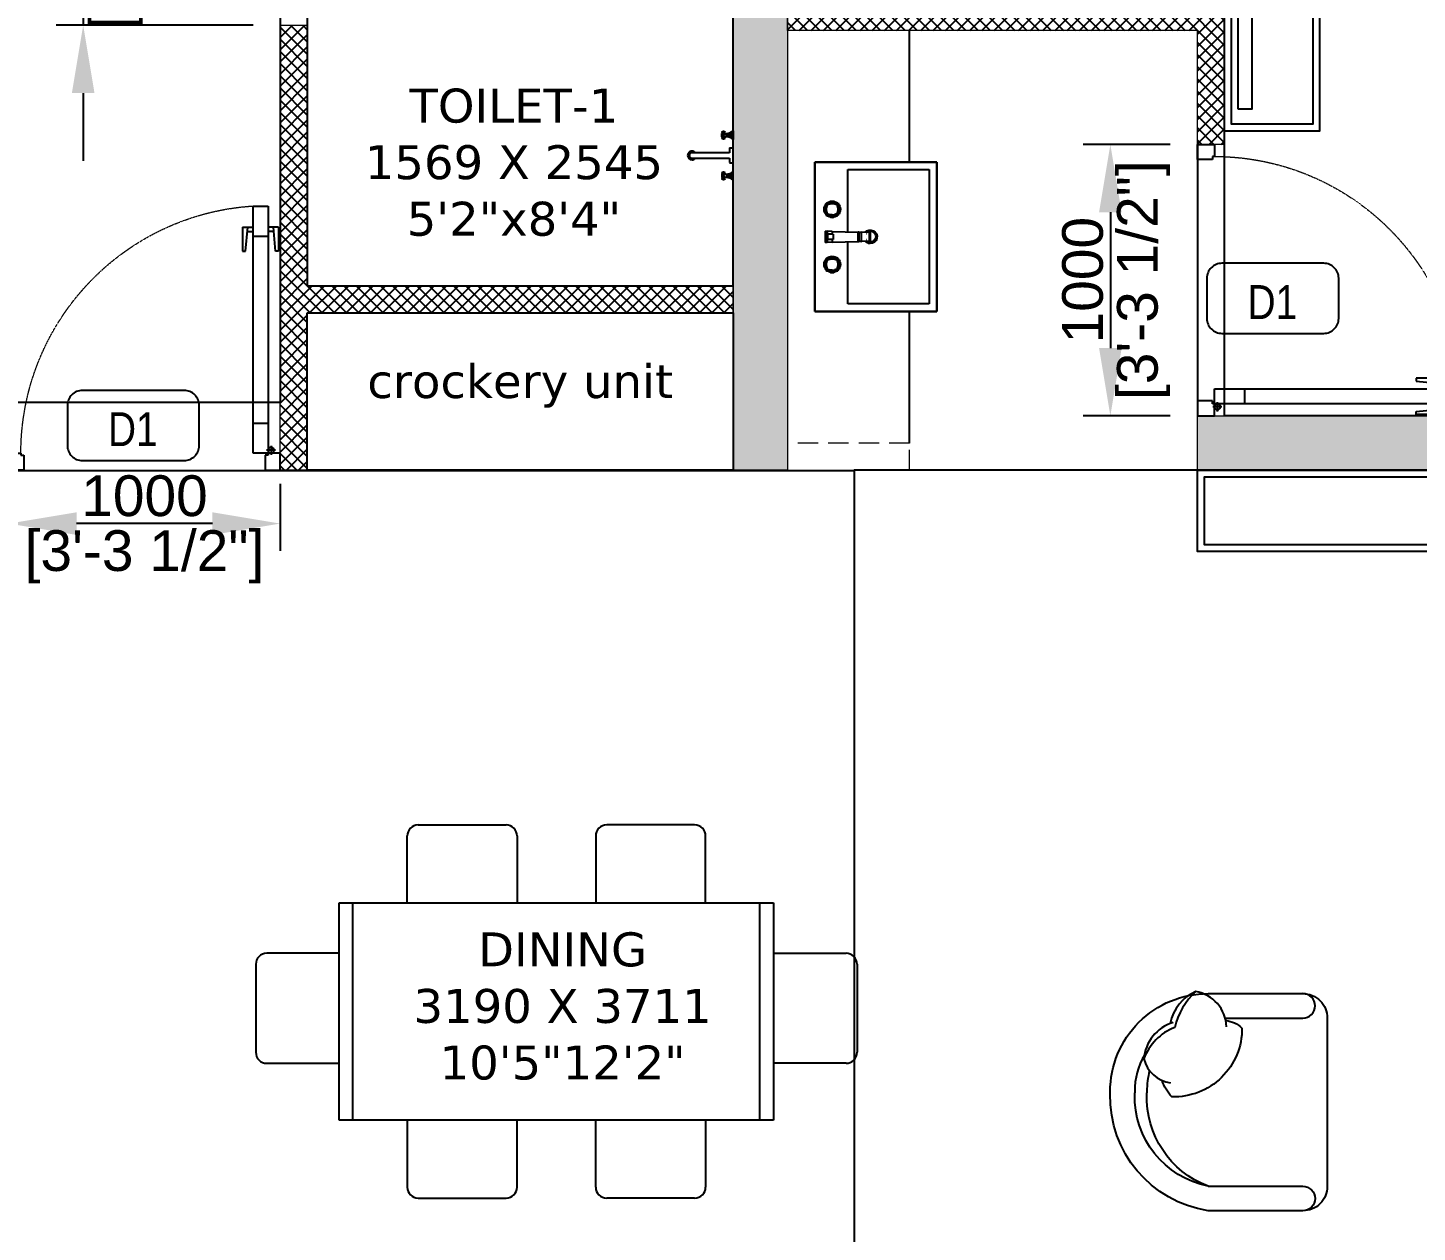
# Model space of a CAD drawing. Header units: millimetres. Extents: x -10395 to 134206, y 1012 to 180803.
# Drawn here: x 103441 to 108561, y 149146 to 153583 of the extents above; entities that cross this region are included whole.
import ezdxf
from ezdxf.enums import TextEntityAlignment as Align

# ---------------------------------------------------------------- set-up
doc = ezdxf.new("R2010")
doc.units = ezdxf.units.MM
doc.linetypes.add('3BHK  WEST_UN-2$0$DASHED', pattern=[0.75, 0.5, -0.25])
doc.linetypes.add('3BHK EAST -UN-4$0$$0$DASHED', pattern=[0.75, 0.5, -0.25])
for name, color, linetype in [('A-1S Sofa', 253, 'Continuous'), ('A-Crockery Unit', 253, 'Continuous'), ('A-Dimensions', 4, 'Continuous'), ('A-Dining Table', 253, 'Continuous'), ('A-Door', 11, 'Continuous'), ('A-Door Line', 8, 'Continuous'), ('A-Fixture', 8, 'Continuous'), ('A-Handwash', 252, 'Continuous'), ('A-Handwash Platform', 253, 'Continuous'), ('A-Hatch', 252, 'Continuous'), ('A-Room Boundary', 44, 'Continuous'), ('A-Shower', 253, 'Continuous'), ('A-Text Main', 44, 'Continuous'), ('A-TV', 253, 'Continuous'), ('A-TV Unit', 252, 'Continuous')]:
    doc.layers.add(name, color=color, linetype=linetype)
doc.layers.add('A-Wall', color=240, linetype='Continuous', lineweight=35)
doc.styles.add('2024-08-29_TOWER-A$0$simplex-0.8', font='simplex.shx', dxfattribs={"width": 0.8})
doc.styles.add('3BHK EAST -UN-4$0$grid_text', font='verdana.ttf')
doc.styles.add('ARIAL', font='ARIALN.TTF')
doc.styles.add('S', font='arial.ttf', dxfattribs={"height": 150})
doc.dimstyles.new('DIMSMALL', dxfattribs={"dimtxt": 150, "dimasz": 250, "dimexe": 100, "dimexo": 100, "dimgap": 25, "dimtad": 1, "dimdec": 0, "dimtxsty": 'S', "dimcen": 0, "dimdle": 100, "dimclrd": 8, "dimclre": 8, "dimclrt": 256, "dimazin": 3, "dimtfac": 1, "dimtdec": 0, "dimtix": 1, "dimtmove": 0, "dimatfit": 3, "dimldrblk": '12_DatumFilled', "dimlwd": -1, "dimlwe": -1, "dimarcsym": 1})

# ---------------------------------------------------------------- blocks, each defined once
blk = doc.blocks.new('*D281')
at = {"layer": 'A-Dimensions', "color": 8, "transparency": 16777216}
for p, q in [((103370.8, 151902.3), (103370.8, 151656.3)), ((104370.8, 151902.3), (104370.8, 151656.3)), ((104120.8, 151756.3), (103620.8, 151756.3))]:
    blk.add_line(p, q, dxfattribs=at)
for points in [[(103620.8, 151797.9), (103620.8, 151714.6), (103370.8, 151756.3)], [(104120.8, 151797.9), (104120.8, 151714.6), (104370.8, 151756.3)]]:
    blk.add_solid(points, dxfattribs=at)
at = {"layer": 'Defpoints', "color": 0, "transparency": 16777216}
for p in [(103370.8, 152002.3), (104370.8, 152002.3), (103370.8, 151756.3)]:
    blk.add_point(p, dxfattribs=at)
at = {"layer": 'A-Dimensions', "lineweight": 30, "transparency": 16777216, "char_height": 150, "attachment_point": 5, "style": 'S'}
for s, insert in [('\\A1;1000', (103870.8, 151857.9)), ('\\A1;[3\'-3 1/2"]', (103870.8, 151634.2))]:
    blk.add_mtext(s, dxfattribs=dict(at, insert=insert))
blk = doc.blocks.new('12_DatumFilled')
at = {"color": 8, "linetype": 'ByBlock'}
blk.add_solid([(0, 0.577), (-1, 0), (0, -0.577)], dxfattribs=at)
blk = doc.blocks.new('*D282')
at = {"layer": 'A-Dimensions', "color": 8, "transparency": 16777216}
for p, q in [((107650.8, 153153), (107329.9, 153153)), ((107429.9, 152903), (107429.9, 152403)), ((107650.8, 152153), (107329.9, 152153))]:
    blk.add_line(p, q, dxfattribs=at)
for points in [[(107388.2, 152903), (107471.5, 152903), (107429.9, 153153)], [(107388.2, 152403), (107471.5, 152403), (107429.9, 152153)]]:
    blk.add_solid(points, dxfattribs=at)
at = {"layer": 'Defpoints', "color": 0, "transparency": 16777216}
for p in [(107750.8, 153153), (107429.9, 152153), (107750.8, 152153)]:
    blk.add_point(p, dxfattribs=at)
at = {"layer": 'A-Dimensions', "lineweight": 30, "transparency": 16777216, "char_height": 150, "attachment_point": 5, "rotation": 90, "style": 'S'}
for s, insert in [('\\A1;[3\'-3 1/2"]', (107552, 152653)), ('\\A1;1000', (107328.3, 152653))]:
    blk.add_mtext(s, dxfattribs=dict(at, insert=insert))
blk = doc.blocks.new('*D283')
at = {"layer": 'A-Dimensions', "color": 8, "transparency": 16777216}
for p, q in [((103644.9, 154692.3), (103644.9, 154942.3)), ((104270.8, 154442.3), (103544.9, 154442.3)), ((103644.9, 154442.3), (103644.9, 153592.3)), ((104270.8, 153592.3), (103544.9, 153592.3)), ((103644.9, 153342.3), (103644.9, 153092.3))]:
    blk.add_line(p, q, dxfattribs=at)
for points in [[(103603.2, 154692.3), (103686.5, 154692.3), (103644.9, 154442.3)], [(103603.2, 153342.3), (103686.5, 153342.3), (103644.9, 153592.3)]]:
    blk.add_solid(points, dxfattribs=at)
at = {"layer": 'Defpoints', "color": 0, "transparency": 16777216}
for p in [(104370.8, 154442.3), (103644.9, 153592.3), (104370.8, 153592.3)]:
    blk.add_point(p, dxfattribs=at)
at = {"layer": 'A-Dimensions', "lineweight": 30, "transparency": 16777216, "char_height": 150, "attachment_point": 5, "rotation": 90, "style": 'S'}
for s, insert in [('\\A1;[2\'-9 1/2"]', (103767, 154017.3)), ('\\A1;850', (103543.3, 154017.3))]:
    blk.add_mtext(s, dxfattribs=dict(at, insert=insert))
blk = doc.blocks.new('A$Ccfbdbe87')
at = {"layer": 'A-Door'}
for p, q in [((99.9, 973.1), (44.4, 973.1)), ((44.4, 973.1), (44.4, 62.5)), ((99.9, 62.5), (99.9, 973.1)), ((5.6, 895.4), (44.4, 895.4)), ((5.6, 895.4), (5.6, 806.5)), ((16.7, 806.5), (24.9, 895.4)), ((23.3, 878.7), (44.4, 878.7)), ((138.8, 895.4), (99.9, 895.4)), ((121, 878.7), (99.9, 878.7)), ((127.7, 806.5), (119.5, 895.4)), ((138.8, 895.4), (138.8, 806.5)), ((99.9, 862), (44.4, 862)), ((5.6, 806.5), (16.7, 806.5)), ((138.8, 806.5), (127.7, 806.5)), ((99.9, 173.5), (44.4, 173.5)), ((0, 0), (0, 62.5)), ((0, 62.5), (44.4, 62.5)), ((16.7, 73.6), (50, 73.6)), ((33.3, 90.2), (33.3, 56.9)), ((44.4, 62.5), (99.9, 62.5)), ((44.4, 62.5), (44.4, 55.5)), ((44.4, 55.5), (55.5, 55.5)), ((55.5, 55.5), (55.5, 0)), ((99.9, 62.5), (99.9, 62.5)), ((944.5, 55.5), (944.5, 0)), ((955.6, 55.5), (944.5, 55.5)), ((1000, 62.5), (955.6, 62.5)), ((955.6, 62.5), (955.6, 55.5)), ((1000, 0), (1000, 62.5)), ((55.5, 0), (0, 0)), ((944.5, 0), (1000, 0))]:
    blk.add_line(p, q, dxfattribs=at)
blk.add_circle((33.3, 73.6), 11.1, dxfattribs=at)
at = {"layer": 'A-Door', "linetype": '3BHK  WEST_UN-2$0$DASHED', "lineweight": 0}
blk.add_arc((41.8, 61.2), 913.8, 0.0822, 86.3506, dxfattribs=at)
blk = doc.blocks.new('A$Cf00fcc3f')
at = {"layer": 'A-Fixture'}
for p, q in [((0, 0), (0, -450)), ((550, 0), (0, 0)), ((0, -450), (0, 0)), ((0, 0), (550, 0)), ((550, -450), (550, 0)), ((550, 0), (550, -450)), ((148.7, -47.8), (145.9, -53)), ((147.8, -54.3), (150.8, -44.3)), ((150.3, -45.9), (148.7, -47.8)), ((150.3, -55.2), (152.9, -46.2)), ((151.6, -42.4), (150.8, -44.3)), ((150.8, -44.3), (152.9, -46.2)), ((151.6, -42.4), (153.6, -41.5)), ((153.7, -44.5), (151.6, -42.4)), ((155.2, -46), (152.5, -55)), ((155.2, -46), (152.5, -55)), ((153.7, -44.5), (152.9, -46.2)), ((153.6, -41.5), (163.5, -38.6)), ((155.5, -43.7), (153.6, -41.5)), ((155.5, -43.7), (153.7, -44.5)), ((156.4, -47.2), (154.1, -55.3)), ((157.1, -39.5), (155.1, -41.1)), ((164.2, -43.3), (155.2, -46)), ((155.5, -43.7), (164.5, -41)), ((164.5, -44.9), (156.4, -47.2)), ((162.3, -36.7), (157.1, -39.5)), ((167.9, -35), (162.3, -36.7)), ((163.5, -38.6), (173.8, -37.6)), ((163.5, -38.6), (164.5, -41)), ((173.8, -42.3), (164.2, -43.3)), ((173.8, -42.3), (164.2, -43.3)), ((164.5, -41), (173.8, -40.1)), ((173.8, -43.9), (164.5, -44.9)), ((173.8, -34.4), (167.9, -35)), ((179.7, -35), (173.8, -34.4)), ((179.7, -35), (173.8, -34.4)), ((173.8, -37.6), (184.1, -38.6)), ((173.8, -37.6), (173.8, -40.1)), ((173.8, -40.1), (183.2, -41)), ((183.4, -43.3), (173.8, -42.3)), ((183.1, -44.9), (173.8, -43.9)), ((185.4, -36.7), (179.7, -35)), ((185.4, -36.7), (179.7, -35)), ((191.2, -47.2), (183.1, -44.9)), ((184.1, -38.6), (183.2, -41)), ((183.2, -41), (192.2, -43.7)), ((183.4, -43.3), (192.4, -46)), ((192.4, -46), (183.4, -43.3)), ((184.1, -38.6), (194.1, -41.5)), ((190.6, -39.5), (185.4, -36.7)), ((190.6, -39.5), (185.4, -36.7)), ((192.5, -41.1), (190.6, -39.5)), ((192.5, -41.1), (190.6, -39.5)), ((191.2, -47.2), (193.5, -55.3)), ((192.2, -43.7), (194.1, -41.5)), ((192.2, -43.7), (193.9, -44.5)), ((192.4, -46), (195.1, -55)), ((193.9, -44.5), (196, -42.4)), ((193.9, -44.5), (194.7, -46.2)), ((194.1, -41.5), (196, -42.4)), ((196.9, -44.3), (194.7, -46.2)), ((194.7, -46.2), (197.4, -55.2)), ((196, -42.4), (196.9, -44.3)), ((196.9, -44.3), (199.8, -54.3)), ((198.9, -47.8), (197.3, -45.9)), ((198.9, -47.8), (197.3, -45.9)), ((201.7, -53), (198.9, -47.8)), ((201.7, -53), (198.9, -47.8)), ((254.8, -39.2), (296, -39.2)), ((254.8, -39.2), (255, -45.5)), ((255.5, -64.6), (255, -45.5)), ((255, -45.5), (295.9, -45.5)), ((265.1, -68.5), (265.1, -47.9)), ((285.7, -47.9), (265.1, -47.9)), ((285.7, -68.5), (285.7, -47.9)), ((295.3, -64.6), (295.9, -45.5)), ((295.9, -45.5), (296, -39.2)), ((351.9, -47.8), (349.1, -53)), ((351, -54.3), (354, -44.3)), ((353.5, -45.9), (351.9, -47.8)), ((353.5, -55.2), (356.1, -46.2)), ((354.8, -42.4), (354, -44.3)), ((354, -44.3), (356.1, -46.2)), ((354.8, -42.4), (356.8, -41.5)), ((356.9, -44.5), (354.8, -42.4)), ((358.4, -46), (355.7, -55)), ((358.4, -46), (355.7, -55)), ((356.9, -44.5), (356.1, -46.2)), ((356.8, -41.5), (366.7, -38.6)), ((358.7, -43.7), (356.8, -41.5)), ((358.7, -43.7), (356.9, -44.5)), ((359.6, -47.2), (357.3, -55.3)), ((360.3, -39.5), (358.3, -41.1)), ((367.4, -43.3), (358.4, -46)), ((358.7, -43.7), (367.7, -41)), ((367.7, -44.9), (359.6, -47.2)), ((365.5, -36.7), (360.3, -39.5)), ((371.1, -35), (365.5, -36.7)), ((366.7, -38.6), (377, -37.6)), ((366.7, -38.6), (367.7, -41)), ((377, -42.3), (367.4, -43.3)), ((377, -42.3), (367.4, -43.3)), ((367.7, -41), (377, -40.1)), ((377, -43.9), (367.7, -44.9)), ((377, -34.4), (371.1, -35)), ((382.9, -35), (377, -34.4)), ((382.9, -35), (377, -34.4)), ((377, -37.6), (387.3, -38.6)), ((377, -37.6), (377, -40.1)), ((377, -40.1), (386.4, -41)), ((386.6, -43.3), (377, -42.3)), ((386.3, -44.9), (377, -43.9)), ((388.6, -36.7), (382.9, -35)), ((388.6, -36.7), (382.9, -35)), ((394.4, -47.2), (386.3, -44.9)), ((387.3, -38.6), (386.4, -41)), ((386.4, -41), (395.4, -43.7)), ((386.6, -43.3), (395.6, -46)), ((395.6, -46), (386.6, -43.3)), ((387.3, -38.6), (397.3, -41.5)), ((393.8, -39.5), (388.6, -36.7)), ((393.8, -39.5), (388.6, -36.7)), ((395.7, -41.1), (393.8, -39.5)), ((395.7, -41.1), (393.8, -39.5)), ((394.4, -47.2), (396.7, -55.3)), ((395.4, -43.7), (397.3, -41.5)), ((395.4, -43.7), (397.1, -44.5)), ((395.6, -46), (398.3, -55)), ((397.1, -44.5), (399.2, -42.4)), ((397.1, -44.5), (397.9, -46.2)), ((397.3, -41.5), (399.2, -42.4)), ((400.1, -44.3), (397.9, -46.2)), ((397.9, -46.2), (400.6, -55.2)), ((399.2, -42.4), (400.1, -44.3)), ((400.1, -44.3), (403, -54.3)), ((402.1, -47.8), (400.5, -45.9)), ((402.1, -47.8), (400.5, -45.9)), ((404.9, -53), (402.1, -47.8)), ((404.9, -53), (402.1, -47.8)), ((144.2, -58.7), (143.6, -64.6)), ((143.6, -64.6), (144.2, -70.5)), ((143.6, -64.6), (144.2, -70.5)), ((145.9, -53), (144.2, -58.7)), ((144.2, -70.5), (145.9, -76.1)), ((144.2, -70.5), (145.9, -76.1)), ((145.9, -76.1), (148.7, -81.3)), ((145.9, -76.1), (148.7, -81.3)), ((146.8, -64.6), (147.8, -54.3)), ((147.8, -74.9), (146.8, -64.6)), ((149.4, -64.6), (146.8, -64.6)), ((147.8, -54.3), (150.3, -55.2)), ((147.8, -74.9), (150.3, -73.9)), ((150.8, -84.8), (147.8, -74.9)), ((148.7, -81.3), (150.3, -83.2)), ((148.7, -81.3), (150.3, -83.2)), ((149.4, -64.6), (150.3, -55.2)), ((150.3, -73.9), (149.4, -64.6)), ((152.9, -82.9), (150.3, -73.9)), ((150.8, -84.8), (152.9, -82.9)), ((151.6, -86.8), (150.8, -84.8)), ((152.5, -55), (151.6, -64.6)), ((151.6, -64.6), (152.5, -74.2)), ((151.6, -64.6), (152.5, -74.2)), ((151.6, -86.8), (153.7, -84.7)), ((151.6, -86.8), (153.6, -87.6)), ((152.5, -74.2), (155.2, -83.2)), ((152.5, -74.2), (155.2, -83.2)), ((152.9, -82.9), (153.7, -84.7)), ((154.1, -55.3), (153.2, -64.6)), ((153.2, -64.6), (154.1, -73.9)), ((155.5, -85.5), (153.6, -87.6)), ((163.5, -90.6), (153.6, -87.6)), ((153.7, -84.7), (155.5, -85.5)), ((154.1, -73.9), (156.4, -81.9)), ((155.1, -88.1), (157.1, -89.7)), ((155.1, -88.1), (157.1, -89.7)), ((155.2, -83.2), (164.2, -85.9)), ((155.2, -83.2), (164.2, -85.9)), ((164.5, -88.1), (155.5, -85.5)), ((156.4, -81.9), (164.5, -84.3)), ((157.1, -89.7), (162.3, -92.4)), ((157.1, -89.7), (162.3, -92.4)), ((162.3, -92.4), (167.9, -94.2)), ((162.3, -92.4), (167.9, -94.2)), ((163.5, -90.6), (164.5, -88.1)), ((173.8, -91.6), (163.5, -90.6)), ((164.2, -85.9), (173.8, -86.8)), ((164.2, -85.9), (173.8, -86.8)), ((164.5, -84.3), (173.8, -85.2)), ((173.8, -89), (164.5, -88.1)), ((167.9, -94.2), (173.8, -94.7)), ((167.9, -94.2), (173.8, -94.7)), ((173.8, -85.2), (183.1, -84.3)), ((173.8, -86.8), (183.4, -85.9)), ((173.8, -86.8), (183.4, -85.9)), ((183.2, -88.1), (173.8, -89)), ((173.8, -91.6), (173.8, -89)), ((184.1, -90.6), (173.8, -91.6)), ((173.8, -94.7), (179.7, -94.2)), ((173.8, -94.7), (179.7, -94.2)), ((179.7, -94.2), (185.4, -92.4)), ((179.7, -94.2), (185.4, -92.4)), ((183.1, -84.3), (191.2, -81.9)), ((192.2, -85.5), (183.2, -88.1)), ((184.1, -90.6), (183.2, -88.1)), ((183.4, -85.9), (192.4, -83.2)), ((183.4, -85.9), (192.4, -83.2)), ((194.1, -87.6), (184.1, -90.6)), ((185.4, -92.4), (190.6, -89.7)), ((185.4, -92.4), (190.6, -89.7)), ((190.6, -89.7), (192.5, -88.1)), ((190.6, -89.7), (192.5, -88.1)), ((191.2, -81.9), (193.5, -73.9)), ((192.2, -85.5), (193.9, -84.7)), ((192.2, -85.5), (194.1, -87.6)), ((192.4, -83.2), (195.1, -74.2)), ((192.4, -83.2), (195.1, -74.2)), ((194.4, -64.6), (193.5, -55.3)), ((194.4, -64.6), (193.5, -73.9)), ((193.9, -84.7), (194.7, -82.9)), ((193.9, -84.7), (196, -86.8)), ((196, -86.8), (194.1, -87.6)), ((197.4, -73.9), (194.7, -82.9)), ((196.9, -84.8), (194.7, -82.9)), ((195.1, -55), (196, -64.6)), ((196, -64.6), (195.1, -74.2)), ((196, -86.8), (196.9, -84.8)), ((199.8, -74.9), (196.9, -84.8)), ((197.3, -83.2), (198.9, -81.3)), ((197.3, -83.2), (198.9, -81.3)), ((199.8, -54.3), (197.4, -55.2)), ((197.4, -55.2), (198.3, -64.6)), ((198.3, -64.6), (197.4, -73.9)), ((199.8, -74.9), (197.4, -73.9)), ((198.3, -64.6), (200.8, -64.6)), ((198.9, -81.3), (201.7, -76.1)), ((198.9, -81.3), (201.7, -76.1)), ((199.8, -54.3), (200.8, -64.6)), ((200.8, -64.6), (199.8, -74.9)), ((203.4, -58.7), (201.7, -53)), ((203.4, -58.7), (201.7, -53)), ((201.7, -76.1), (203.4, -70.5)), ((201.7, -76.1), (203.4, -70.5)), ((203.4, -58.7), (204, -64.6)), ((204, -64.6), (203.4, -58.7)), ((204, -64.6), (203.4, -70.5)), ((204, -64.6), (203.4, -70.5)), ((255.5, -64.6), (258.3, -160.2)), ((255.5, -64.6), (265.1, -64.6)), ((265.1, -68.5), (285.7, -68.5)), ((285.7, -64.6), (295.3, -64.6)), ((295.3, -64.6), (292.6, -160.2)), ((347.4, -58.7), (346.8, -64.6)), ((346.8, -64.6), (347.4, -70.5)), ((346.8, -64.6), (347.4, -70.5)), ((349.1, -53), (347.4, -58.7)), ((347.4, -70.5), (349.1, -76.1)), ((347.4, -70.5), (349.1, -76.1)), ((349.1, -76.1), (351.9, -81.3)), ((349.1, -76.1), (351.9, -81.3)), ((350, -64.6), (351, -54.3)), ((351, -74.9), (350, -64.6)), ((352.6, -64.6), (350, -64.6)), ((351, -54.3), (353.5, -55.2)), ((351, -74.9), (353.5, -73.9)), ((354, -84.8), (351, -74.9)), ((351.9, -81.3), (353.5, -83.2)), ((351.9, -81.3), (353.5, -83.2)), ((352.6, -64.6), (353.5, -55.2)), ((353.5, -73.9), (352.6, -64.6)), ((356.1, -82.9), (353.5, -73.9)), ((354, -84.8), (356.1, -82.9)), ((354.8, -86.8), (354, -84.8)), ((355.7, -55), (354.8, -64.6)), ((354.8, -64.6), (355.7, -74.2)), ((354.8, -64.6), (355.7, -74.2)), ((354.8, -86.8), (356.9, -84.7)), ((354.8, -86.8), (356.8, -87.6)), ((355.7, -74.2), (358.4, -83.2)), ((355.7, -74.2), (358.4, -83.2)), ((356.1, -82.9), (356.9, -84.7)), ((357.3, -55.3), (356.4, -64.6)), ((356.4, -64.6), (357.3, -73.9)), ((358.7, -85.5), (356.8, -87.6)), ((366.7, -90.6), (356.8, -87.6)), ((356.9, -84.7), (358.7, -85.5)), ((357.3, -73.9), (359.6, -81.9)), ((358.3, -88.1), (360.3, -89.7)), ((358.3, -88.1), (360.3, -89.7)), ((358.4, -83.2), (367.4, -85.9)), ((358.4, -83.2), (367.4, -85.9)), ((367.7, -88.1), (358.7, -85.5)), ((359.6, -81.9), (367.7, -84.3)), ((360.3, -89.7), (365.5, -92.4)), ((360.3, -89.7), (365.5, -92.4)), ((365.5, -92.4), (371.1, -94.2)), ((365.5, -92.4), (371.1, -94.2)), ((366.7, -90.6), (367.7, -88.1)), ((377, -91.6), (366.7, -90.6)), ((367.4, -85.9), (377, -86.8)), ((367.4, -85.9), (377, -86.8)), ((367.7, -84.3), (377, -85.2)), ((377, -89), (367.7, -88.1)), ((371.1, -94.2), (377, -94.7)), ((371.1, -94.2), (377, -94.7)), ((377, -85.2), (386.3, -84.3)), ((377, -86.8), (386.6, -85.9)), ((377, -86.8), (386.6, -85.9)), ((386.4, -88.1), (377, -89)), ((377, -91.6), (377, -89)), ((387.3, -90.6), (377, -91.6)), ((377, -94.7), (382.9, -94.2)), ((377, -94.7), (382.9, -94.2)), ((382.9, -94.2), (388.6, -92.4)), ((382.9, -94.2), (388.6, -92.4)), ((386.3, -84.3), (394.4, -81.9)), ((395.4, -85.5), (386.4, -88.1)), ((387.3, -90.6), (386.4, -88.1)), ((386.6, -85.9), (395.6, -83.2)), ((386.6, -85.9), (395.6, -83.2)), ((397.3, -87.6), (387.3, -90.6)), ((388.6, -92.4), (393.8, -89.7)), ((388.6, -92.4), (393.8, -89.7)), ((393.8, -89.7), (395.7, -88.1)), ((393.8, -89.7), (395.7, -88.1)), ((394.4, -81.9), (396.7, -73.9)), ((395.4, -85.5), (397.1, -84.7)), ((395.4, -85.5), (397.3, -87.6)), ((395.6, -83.2), (398.3, -74.2)), ((395.6, -83.2), (398.3, -74.2)), ((397.6, -64.6), (396.7, -55.3)), ((397.6, -64.6), (396.7, -73.9)), ((397.1, -84.7), (397.9, -82.9)), ((397.1, -84.7), (399.2, -86.8)), ((399.2, -86.8), (397.3, -87.6)), ((400.6, -73.9), (397.9, -82.9)), ((400.1, -84.8), (397.9, -82.9)), ((398.3, -55), (399.2, -64.6)), ((399.2, -64.6), (398.3, -74.2)), ((399.2, -86.8), (400.1, -84.8)), ((403, -74.9), (400.1, -84.8)), ((400.5, -83.2), (402.1, -81.3)), ((400.5, -83.2), (402.1, -81.3)), ((403, -54.3), (400.6, -55.2)), ((400.6, -55.2), (401.5, -64.6)), ((401.5, -64.6), (400.6, -73.9)), ((403, -74.9), (400.6, -73.9)), ((401.5, -64.6), (404, -64.6)), ((402.1, -81.3), (404.9, -76.1)), ((402.1, -81.3), (404.9, -76.1)), ((403, -54.3), (404, -64.6)), ((404, -64.6), (403, -74.9)), ((406.6, -58.7), (404.9, -53)), ((406.6, -58.7), (404.9, -53)), ((404.9, -76.1), (406.6, -70.5)), ((404.9, -76.1), (406.6, -70.5)), ((406.6, -58.7), (407.2, -64.6)), ((406.6, -58.7), (407.2, -64.6)), ((407.2, -64.6), (406.6, -70.5)), ((407.2, -64.6), (406.6, -70.5)), ((257.2, -122), (27.5, -122)), ((27.5, -122), (27.5, -422)), ((522.5, -122), (293.7, -122)), ((522.5, -422), (522.5, -122)), ((258.3, -162.3), (258.3, -160.2)), ((292.6, -160.2), (258.3, -160.2)), ((258.3, -162.3), (258.6, -171.8)), ((258.3, -162.3), (292.5, -162.3)), ((258.6, -171.8), (258.6, -172.7)), ((258.6, -171.8), (292.2, -171.8)), ((259.4, -201.1), (258.6, -172.7)), ((292.2, -172.7), (258.6, -172.7)), ((259.4, -201.1), (259.5, -204.3)), ((259.4, -201.1), (291.4, -201.1)), ((259.5, -204.3), (291.3, -204.3)), ((264.3, -192.3), (264.3, -190.8)), ((286.5, -192.3), (286.5, -190.8)), ((291.3, -204.3), (291.4, -201.1)), ((291.4, -201.1), (292.2, -172.7)), ((292.2, -171.8), (292.5, -162.3)), ((292.2, -171.8), (292.2, -172.7)), ((292.6, -160.2), (292.5, -162.3)), ((0, -450), (550, -450)), ((550, -450), (0, -450)), ((27.5, -422), (522.5, -422))]:
    blk.add_line(p, q, dxfattribs=at)
for radius, start, end in [(25, 130.6704, 0), (20, 145.6811, 0), (25, 0, 45), (20, 0, 24.0891)]:
    blk.add_arc((275, -205), radius, start, end, dxfattribs=at)
blk = doc.blocks.new('A$Cfbc7273c')
at = {"layer": 'A-Shower'}
for p, q in [((-41.9, 68.8), (-41.9, 81.3)), ((-41.9, 81.3), (-27.4, 81.2)), ((-27.4, 68.8), (-41.9, 68.8)), ((-23.6, 68.6), (-23.6, 81.3)), ((-22.2, 81.5), (-22.2, 68.5)), ((-20.4, 68.3), (-20.4, 81.7)), ((-18, 82.2), (-18, 67.8)), ((-15.8, 67.3), (-15.8, 82.7)), ((-13.3, 66.5), (-13.3, 83.5)), ((-9.9, 65.2), (-9.9, 84.7)), ((-5.4, 63), (-5.4, 87)), ((0, 90.6), (0, 59.4)), ((0, -90.6), (0, 90.6)), ((-13.5, 10), (-152, 10)), ((-13.5, 26), (-13.5, 10)), ((0, 27), (-12.5, 27)), ((0, -27), (0, 27)), ((-152, -10), (-13.5, -10)), ((-13.5, -10), (-13.5, -26)), ((-12.5, -27), (0, -27)), ((-41.9, -68.8), (-41.9, -81.3)), ((-27.4, -68.8), (-41.9, -68.8)), ((-41.9, -81.3), (-27.4, -81.2)), ((-23.6, -68.6), (-23.6, -81.3)), ((-22.2, -81.5), (-22.2, -68.5)), ((-20.4, -68.3), (-20.4, -81.7)), ((-18, -82.2), (-18, -67.8)), ((-15.8, -67.3), (-15.8, -82.7)), ((-13.3, -66.5), (-13.3, -83.5)), ((-9.9, -65.2), (-9.9, -84.7)), ((-5.4, -63), (-5.4, -87)), ((0, -90.6), (0, -59.4))]:
    blk.add_line(p, q, dxfattribs=at)
for centre, radius in [((-36, 85.7), 4.41), ((-36, 64.3), 4.41), ((-36, 74.8), 3.69), ((-36, -64.3), 4.41), ((-36, -85.7), 4.41), ((-36, -74.8), 3.69)]:
    blk.add_circle(centre, radius, dxfattribs=at)
for centre, radius, start, end in [((-27.2, 125.4), 44.2, 269.7849, 308.0362), ((-27.4, 24.1), 44.7, 52.1791, 90), ((-152, 0), 16, 90, 180.0001), ((-152, 0), 16, 180.0001, 270), ((-152, 0), 10, 90, 270), ((-152, 0), 16, 38.6822, 90), ((-12.5, 26), 0.999, 89.9998, 180.1995), ((-152, 0), 16, 270, 321.3178), ((-12.5, -26), 1, 180, 269.8008), ((-27.4, -24.1), 44.7, 270, 307.8209), ((-27.2, -125.4), 44.2, 51.9638, 90.2151)]:
    blk.add_arc(centre, radius, start, end, dxfattribs=at)
blk = doc.blocks.new('3BHK  WEST_UN-3$0$A$Ce69b8bcf')
at = {"layer": 'A-1S Sofa'}
for points in [[(800.1, 434.8), (800.1, 90.2, -0.414214), (709.9, 0), (360.8, 0, -0.376272), (0.1, 430.3), (0.1, 434.8), (0.1, 439.3, -0.414214), (360.8, 800), (709.9, 800, -0.414214), (800.1, 709.8), (800.1, 434.8)], [(315.3, 807.4, 0.14773), (237.8, 675.6, 0.213343), (124.1, 559.4, 0.178662)], [(428.9, 678.2, 0.356772), (315.3, 807.4, 0.249542), (221.6, 690.3, -9.61688)], [(424, 709.8), (709.9, 709.8, 0.414214), (755, 754.9), (755, 754.9, 0.414214), (709.9, 800)], [(231.6, 693.8, 0.306663), (124.1, 559.4, 0.30633), (222.3, 471.5, -0.872847)], [(426.1, 700.9, -0.165541), (485.7, 673, -0.425989), (227.4, 419.8, -0.121523), (191.8, 479.9, 7.115464)], [(125.9, 573.6, 0.130591), (90.3, 439.3), (90.3, 434.8)], [(145.1, 516.2, 0.072384), (135.4, 439.3), (135.4, 434.8)], [(360.8, 90.2, -0.364589), (90.3, 430.3), (90.3, 434.8)], [(360.8, 90.2, -0.321599), (135.4, 430.3), (135.4, 434.8)], [(360.8, 90.2), (709.9, 90.2, -0.414214), (755, 45.1), (755, 45.1, -0.414214), (709.9, 0)]]:
    blk.add_lwpolyline(points, format="xyb", dxfattribs=at)
blk = doc.blocks.new('3.5BHK EAST-UN-5$0$2024-08-29_TOWER-A$0$TV FG')
at = {"layer": 'A-TV'}
blk.add_lwpolyline([(-635, -25), (635, -25), (635, -75), (-635, -75)], close=True, dxfattribs=at)
blk = doc.blocks.new('2024-08-29_TOWER-A$0$WNTG')
at = {"layer": 'A-Text Main'}
blk.add_lwpolyline([(-187.8, 246.2), (187.8, 246.2, -0.414214), (242.8, 191.2), (242.8, 43.3, -0.414214), (187.8, -11.7), (-187.8, -11.7, -0.414214), (-242.8, 43.3), (-242.8, 191.2, -0.414214)], format="xyb", close=True, dxfattribs=at)
at = {"layer": 'A-Text Main', "style": '2024-08-29_TOWER-A$0$simplex-0.8', "width": 0.8}
blk.add_attdef('WNTG', text='', height=150, dxfattribs=at).set_placement((-1.6, 43), align=Align.CENTER)
blk = doc.blocks.new('A$C81f2a20b')
at = {"layer": 'A-Dining Table', "linetype": 'Continuous'}
for p, q in [((290.6, 1087.3), (614.6, 1087.3)), ((1309.4, 1087.3), (985.4, 1087.3)), ((250.1, 800), (250.1, 1046.8)), ((655.1, 1046.8), (655.1, 800)), ((944.9, 1046.8), (944.9, 800)), ((1349.9, 800), (1349.9, 1046.8)), ((0, 0), (0, 800)), ((0, 800), (1600, 800)), ((50, 0), (50, 800)), ((1550, 0), (1550, 800)), ((1600, 800), (1600, 0)), ((0, 614.7), (-267.2, 614.7)), ((1600, 614.7), (1867.2, 614.7)), ((-307.7, 574.2), (-307.7, 250.2)), ((1907.7, 574.2), (1907.7, 250.2)), ((-267.2, 209.7), (0, 209.7)), ((1867.2, 209.7), (1600, 209.7)), ((1600, 0), (0, 0)), ((250.1, 0), (250.1, -246.8)), ((655.1, -246.8), (655.1, 0)), ((944.9, -246.8), (944.9, 0)), ((1349.9, 0), (1349.9, -246.8)), ((290.6, -287.3), (614.6, -287.3)), ((1309.4, -287.3), (985.4, -287.3))]:
    blk.add_line(p, q, dxfattribs=at)
for centre, start, end in [((290.6, 1046.8), 90, 180), ((614.6, 1046.8), 0, 90), ((985.4, 1046.8), 90, 180), ((1309.4, 1046.8), 0, 90), ((-267.2, 574.2), 90, 180), ((1867.2, 574.2), 0, 90), ((-267.2, 250.2), 180, 270), ((1867.2, 250.2), 270, 0), ((290.6, -246.8), 180, 270), ((614.6, -246.8), 270, 0), ((985.4, -246.8), 180, 270), ((1309.4, -246.8), 270, 0)]:
    blk.add_arc(centre, 40.5, start, end, dxfattribs=at)
blk = doc.blocks.new('Unit-4')
at = {"layer": 'A-Hatch', "linetype": 'Continuous'}
h = blk.add_hatch(color=256, dxfattribs=at)
h.dxf.hatch_style = 1
h.paths.add_polyline_path([(5629.5, 8735.7), (5629.5, 13200), (6430, 13200), (6430, 12950), (5829.5, 12950), (5829.5, 8735.7)])
h.paths.add_polyline_path([(4159.5, 12950), (4159.5, 13200), (0, 13200), (0, 12135), (250, 12135), (250, 12950)])
h.paths.add_polyline_path([(7179.6, 12950), (8149.6, 12950), (8149.6, 13200), (7179.6, 13200)])
h.paths.add_polyline_path([(10800, 8935.7), (10800, 12950), (10000, 12950), (10000, 13200), (11050, 13200), (11050, 8367.3), (10800, 8367.3), (10800, 8735.7), (7340, 8735.7), (7340, 8935.7)])
h.paths.add_polyline_path([(7275, 4825), (7275, 5025), (10800, 5025), (10800, 7167.3), (11050, 7167.3), (11050, 4825), (11050, 0), (10800, 0), (10800, 4825)])
h.paths.add_polyline_path([(3030, 4825), (250, 4825), (250, 1775), (0, 1775), (0, 5075), (2885, 5075), (2885, 5025), (3030, 5025)])
h.paths.add_polyline_path([(5875, 0), (5875, 5025), (6075, 5025), (6075, 250), (9224.5, 250), (9225, 2124.7), (9325, 2124.7), (9325, 0)])
h.paths.add_polyline_path([(4279.5, 250), (4280, 0), (0, 0), (0, 250)])
h = blk.add_hatch(dxfattribs=at)
h.set_pattern_fill('ANSI37', color=256, scale=10)
h.set_pattern_definition([(45, (-61026.13, -166894.432), (-22.4506403, 22.4506403), []), (135, (-61026.13, -166894.432), (-22.4506403, -22.4506403), [])])
h.paths.add_polyline_path([(3960, 12950), (3960, 11225), (4060, 11225), (4060, 11960), (4210, 11960), (4210, 12160), (4059.5, 12160), (4059.5, 12950)])
h.paths.add_polyline_path([(7340, 12950), (7340, 12265), (7440, 12265), (7440, 12950)])
h.paths.add_polyline_path([(5829.5, 10455.7), (7340, 10455.7), (7340, 11415), (7440, 11415), (7440, 10355), (7440, 9935.7), (7340, 9935.7), (7340, 10355.7), (5829.5, 10355.7)])
h.paths.add_polyline_path([(4060, 9315), (4060, 8735.7), (3960, 8735.7), (3960, 10375), (4060, 10375), (4060, 9415), (5629.5, 9415), (5629.5, 9315)])
h.paths.add_polyline_path([(4130, 3790), (5875, 3790), (5875, 3690), (4130, 3690), (4130, 2110), (4030, 2110), (4030, 5025), (4130, 5025)])
h.paths.add_polyline_path([(2885, 5075), (2635, 5075), (2635, 5334.5), (2885, 5334.5)])
h.paths.add_polyline_path([(2885, 8735), (2885, 8334.5), (2635, 8334.5), (2635, 8735)])
h.paths.add_polyline_path([(2035, 8735), (2035, 8335), (1935, 8335), (1934.5, 8735)])
h.paths.add_polyline_path([(9325, 4825), (9325, 4225), (9224.5, 4225), (9224.5, 4825)])
h.paths.add_polyline_path([(10025, 4825), (10025, 4326), (9925, 4326), (9925, 4825)])
edge = h.paths.add_edge_path()
edge.add_line((4960, 12160), (5629.5, 12160))
edge.add_line((5629.5, 12160), (5629.5, 11960))
edge.add_line((5629.5, 11960), (4960, 11960))
edge.add_line((4960, 11960), (4960, 12160))
at = {"layer": 'A-Crockery Unit', "linetype": 'Continuous'}
blk.add_lwpolyline([(4060, 9315), (5629.5, 9315), (5629.5, 8735.7), (4060, 8735.7)], close=True, dxfattribs=at)
at = {"layer": 'A-Door Line', "linetype": 'Continuous'}
for points in [[(7340, 9935.7), (7340, 8935.7)], [(2960, 8735), (3960, 8735.7)]]:
    blk.add_lwpolyline(points, dxfattribs=at)
at = {"layer": 'A-Handwash Platform'}
for points in [[(6279.5, 9870.7), (6279.5, 10355.7)], [(6279.5, 8835.7), (6279.5, 9320.7)]]:
    blk.add_lwpolyline(points, dxfattribs=at)
at = {"layer": 'A-Room Boundary', "color": 3, "linetype": 'Continuous'}
for points in [[(250, 12950), (3960, 12950), (3960, 8985), (250, 8985)], [(7440, 12950), (10800, 12950), (10800, 8935.7), (7440, 8935.7)], [(5629.5, 11960), (4060, 11960), (4060, 9415), (5629.5, 9415)], [(6075, 5025), (10800, 5025), (10800, 8735.7), (6075, 8735.7)]]:
    blk.add_lwpolyline(points, close=True, dxfattribs=at)
at = {"layer": 'A-Room Boundary', "color": 1, "linetype": 'Continuous'}
blk.add_lwpolyline([(2885, 8735), (6075, 8735), (6075, 5025), (2885, 5025)], close=True, dxfattribs=at)
at = {"layer": 'A-TV Unit', "ltscale": 600}
for points in [[(7790, 11415), (7790, 9985), (7440, 9985), (7440, 11415)], [(7765, 11390), (7765, 10010), (7465, 10010), (7465, 11390)], [(10800, 8435.7), (7340.5, 8435.7), (7340.5, 8735.7), (10800, 8735.7)], [(10775, 8460.7), (7365.5, 8460.7), (7365.5, 8710.7), (10775, 8710.7)]]:
    blk.add_lwpolyline(points, close=True, dxfattribs=at)
at = {"layer": 'A-Wall', "lineweight": 0}
for points in [[(5629.5, 8735.7), (5629.5, 13200), (6430, 13200), (6430, 12950), (5829.5, 12950), (5829.5, 8735.7)], [(10800, 8935.7), (10800, 12950), (10000, 12950), (10000, 13200), (11050, 13200), (11050, 8367.3), (10800, 8367.3), (10800, 8735.7), (7340, 8735.7), (7340, 8935.7)], [(5829.5, 10455.7), (7340, 10455.7), (7340, 11415), (7440, 11415), (7440, 10355), (7440, 9935.7), (7340, 9935.7), (7340, 10355.7), (5829.5, 10355.7)], [(4060, 9315), (4060, 8735.7), (3960, 8735.7), (3960, 10375), (4060, 10375), (4060, 9415), (5629.5, 9415), (5629.5, 9315)]]:
    blk.add_lwpolyline(points, close=True, dxfattribs=at)
at = {"layer": 'A-Wall', "linetype": '3BHK EAST -UN-4$0$$0$DASHED', "lineweight": 0, "ltscale": 150}
blk.add_lwpolyline([(5829.5, 8735.7), (6279.5, 8735.7), (6279.5, 8835.7), (5829.5, 8835.7)], close=True, dxfattribs=at)
at = {"layer": 'A-1S Sofa', "ltscale": 600}
blk.add_blockref('3BHK  WEST_UN-3$0$A$Ce69b8bcf', (7018.4, 6007.7), dxfattribs=at)
at = {"layer": 'A-Dining Table', "linetype": 'Continuous'}
blk.add_blockref('A$C81f2a20b', (4177.8, 6341.5), dxfattribs=at)
at = {"layer": 'A-Door', "linetype": 'Continuous', "xscale": -1, "rotation": 270}
blk.add_blockref('A$Ccfbdbe87', (7340, 8935.7), dxfattribs=at)
at = {"layer": 'A-Door', "linetype": 'Continuous', "xscale": -1}
blk.add_blockref('A$Ccfbdbe87', (3960, 8735.7), dxfattribs=at)
at = {"layer": 'A-Handwash', "linetype": 'Continuous', "xscale": -1, "rotation": 90}
blk.add_blockref('A$Cf00fcc3f', (5929.5, 9870.7), dxfattribs=at)
at = {"layer": 'A-Shower', "linetype": 'Continuous'}
blk.add_blockref('A$Cfbc7273c', (5629.5, 9895), dxfattribs=at)
at = {"layer": 'A-Text Main'}
ref = blk.add_blockref('2024-08-29_TOWER-A$0$WNTG', (7617.6, 9486), dxfattribs=dict(at, xscale=-1, rotation=180))
ref.add_attrib('WNTG', 'D1', dxfattribs={"height": 125, "style": 'ARIAL'}).set_placement((7616, 9292.5), align=Align.CENTER)
ref = blk.add_blockref('2024-08-29_TOWER-A$0$WNTG', (3418.6, 9017.7), dxfattribs=dict(at, xscale=-1, rotation=180))
ref.add_attrib('WNTG', 'D1', dxfattribs={"height": 125, "style": 'ARIAL'}).set_placement((3417, 8824.3), align=Align.CENTER)
at = {"layer": 'A-TV', "ltscale": 600, "rotation": 90}
blk.add_blockref('3.5BHK EAST-UN-5$0$2024-08-29_TOWER-A$0$TV FG', (7465, 10700), dxfattribs=at)
at = {"layer": 'A-Text Main', "color": 3, "insert": (4821.2, 9869.2), "char_height": 125, "width": 1105.011, "attachment_point": 5, "style": '3BHK EAST -UN-4$0$grid_text'}
blk.add_mtext('TOILET-1\\P1569 X 2545\\P5\'2"x8\'4"', dxfattribs=at)
at = {"layer": 'A-Text Main', "color": 1, "insert": (5000.7, 6761.1), "char_height": 125, "width": 1105.011, "attachment_point": 5, "style": '3BHK EAST -UN-4$0$grid_text'}
blk.add_mtext('DINING\\P3190 X 3711\\P10\'5"12\'2"', dxfattribs=at)
at = {"layer": 'A-Text Main', "insert": (4844.6, 9046.2), "char_height": 125, "attachment_point": 5, "style": '3BHK EAST -UN-4$0$grid_text', "bg_fill": 2}
blk.add_mtext_dynamic_manual_height_columns('crockery unit', width=1126.838, gutter_width=487.9, heights=[-165.2], dxfattribs=at)

msp = doc.modelspace()

# ---------------------------------------------------------------- dimensions: what is measured, and where the dimension line sits
at = {"layer": 'A-Dimensions', "lineweight": 30}
for base, p1, p2, picture, middle in [((103644.9, 153592.3), (104370.8, 154442.3), (104370.8, 153592.3), '*D283', (103644.9, 154017.3)), ((107429.9, 152153), (107750.8, 153153), (107750.8, 152153), '*D282', (107429.9, 152653))]:
    dim = msp.add_linear_dim(base=base, p1=p1, p2=p2, angle=90, dimstyle='DIMSMALL', dxfattribs=at)
    dim.commit()
    dim.dimension.update_dxf_attribs({"geometry": picture, "text_midpoint": middle})
dim = msp.add_linear_dim(base=(103370.8, 151756.3), p1=(104370.8, 152002.3), p2=(103370.8, 152002.3), dimstyle='DIMSMALL', dxfattribs=at)
dim.commit()
dim.dimension.update_dxf_attribs({"geometry": '*D281', "text_midpoint": (103870.8, 151756.3)})

# ---------------------------------------------------------------- next in the draw order: block references
at = {"linetype": 'Continuous'}
msp.add_blockref('Unit-4', (100410.8, 143217.3), dxfattribs=at)

doc.saveas('drawing.dxf')
